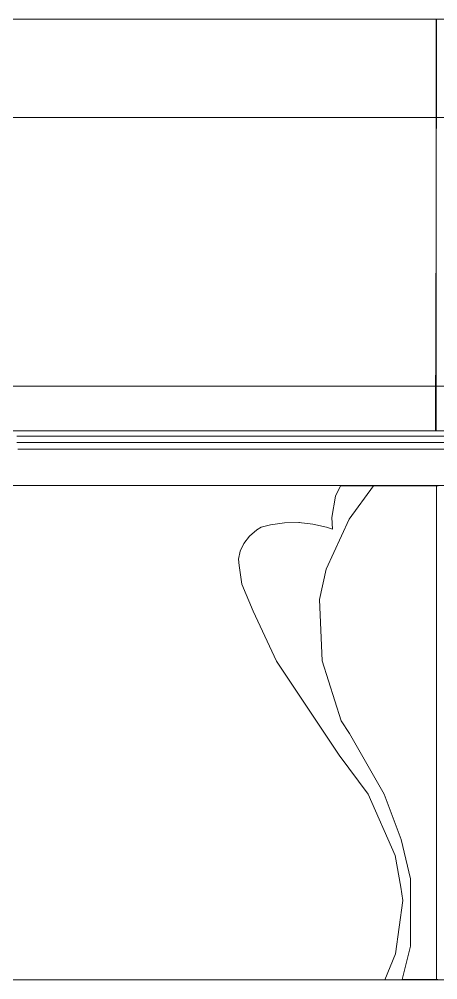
# Model space of a CAD drawing. Header units: millimetres. Extents: x 1177761 to 1329492, y 746793 to 827002.
# Drawn here: x 1193963 to 1194217, y 818865 to 819448 of the extents above; entities that cross this region are included whole.
import ezdxf

# ---------------------------------------------------------------- set-up
doc = ezdxf.new("R2010")
doc.units = ezdxf.units.MM
doc.layers.add('wall', color=5, linetype='Continuous', lineweight=30)

msp = doc.modelspace()

# ---------------------------------------------------------------- linework, layer by layer
at = {"layer": 'wall', "color": 250, "lineweight": 20, "ltscale": 50}
for p, q in [((1194216.03, 819448.15), (1193438.58, 819448.15)), ((1194216.03, 819388.37), (1194216.03, 819448.15)), ((1194216.04, 819448.15), (1194216.04, 819446.82)), ((1194216.18, 819448.15), (1194216.1, 819448.15)), ((1194216.1, 819448.15), (1194216.1, 819446.77)), ((1194216.18, 819388.37), (1194216.18, 819448.15)), ((1194999.16, 819448.15), (1194216.18, 819448.15)), ((1194216.03, 819425.61), (1194216.18, 819426.72)), ((1194216.03, 819388.37), (1193438.58, 819388.37)), ((1194216.04, 819374.94), (1194216.03, 819388.37)), ((1194216.09, 819374.94), (1194216.18, 819388.37)), ((1194999.16, 819388.37), (1194216.18, 819388.37)), ((1194216.02, 819355.91), (1194216.09, 819374.94)), ((1194216.06, 819355.91), (1194216.04, 819374.94)), ((1194215.97, 819332.65), (1194216.02, 819355.91)), ((1194216.06, 819332.65), (1194216.06, 819355.91)), ((1194215.95, 819306.85), (1194215.97, 819332.65)), ((1194216.07, 819306.85), (1194216.06, 819332.65)), ((1194215.93, 819281.1), (1194215.95, 819306.85)), ((1194216.07, 819281.1), (1194216.07, 819306.85)), ((1194215.88, 819257.87), (1194215.93, 819281.1)), ((1194216.08, 819257.87), (1194216.07, 819281.1)), ((1194215.81, 819238.83), (1194215.88, 819257.87)), ((1194216.09, 819238.83), (1194216.08, 819257.87)), ((1194215.72, 819225.38), (1194215.81, 819238.83)), ((1194216.11, 819225.38), (1194216.09, 819238.83)), ((1194215.72, 819225.33), (1193469.8, 819225.33)), ((1194215.72, 819198.15), (1194215.72, 819225.33)), ((1194967.55, 819225.33), (1194215.72, 819225.33)), ((1194216.11, 819198.15), (1194216.11, 819225.33)), ((1194216.11, 819198.15), (1193469.8, 819198.15)), ((1194967.55, 819198.15), (1194215.72, 819198.15)), ((1194216.14, 819198.15), (1194216.11, 819198.15)), ((1193961.73, 819194.96), (1194012.48, 819194.96)), ((1193961.73, 819191.01), (1194012.48, 819191.01)), ((1194012.48, 819194.96), (1194063.32, 819194.96)), ((1194012.48, 819191.01), (1194063.32, 819191.01)), ((1194063.32, 819194.96), (1194114.23, 819194.96)), ((1194063.32, 819191.01), (1194114.23, 819191.01)), ((1194114.23, 819194.96), (1194165.17, 819194.96)), ((1194114.23, 819191.01), (1194165.17, 819191.01)), ((1194165.17, 819194.96), (1194216.14, 819194.96)), ((1194165.17, 819191.01), (1194216.14, 819191.01)), ((1194216.14, 819194.96), (1194267.11, 819194.96)), ((1194216.14, 819191.01), (1194267.11, 819191.01)), ((1193962.21, 819187.06), (1194012.87, 819187.06)), ((1194012.87, 819187.06), (1194063.61, 819187.06)), ((1194063.61, 819187.06), (1194114.42, 819187.06)), ((1194114.42, 819187.06), (1194165.27, 819187.06)), ((1194165.27, 819187.06), (1194216.14, 819187.06)), ((1194216.14, 819187.06), (1194267.01, 819187.06)), ((1193913.68, 819164.96), (1193963.9, 819164.96)), ((1193963.9, 819164.96), (1194014.22, 819164.96)), ((1194014.22, 819164.96), (1194064.63, 819164.96)), ((1194064.63, 819164.96), (1194115.1, 819164.96)), ((1194115.1, 819164.96), (1194165.61, 819164.96)), ((1194157.92, 819164.83), (1194155.03, 819158.53)), ((1194177.94, 819164.83), (1194157.92, 819164.83)), ((1194177.94, 819164.83), (1194163.19, 819144.56)), ((1194165.61, 819164.96), (1194216.14, 819164.96)), ((1194216.33, 819164.83), (1194177.94, 819164.83)), ((1194216.14, 819164.96), (1194266.67, 819164.96)), ((1194217.34, 819164.83), (1194216.33, 819164.83)), ((1194216.33, 818864.94), (1194216.33, 819164.83)), ((1194155.03, 819158.53), (1194152.65, 819145.46)), ((1194163.19, 819144.56), (1194149.25, 819114.1)), ((1194152.65, 819145.46), (1194153.25, 819138.39)), ((1194107.21, 819138.06), (1194102.71, 819134.14)), ((1194109.94, 819139.73), (1194107.21, 819138.06)), ((1194115.45, 819141.17), (1194109.94, 819139.73)), ((1194123.96, 819142.3), (1194115.45, 819141.17)), ((1194132.64, 819142.44), (1194123.96, 819142.3)), ((1194141.22, 819141.58), (1194132.64, 819142.44)), ((1194133.09, 819142.44), (1194132.64, 819142.44)), ((1194149.44, 819139.76), (1194141.22, 819141.58)), ((1194153.25, 819138.39), (1194149.44, 819139.76)), ((1194102.71, 819134.14), (1194099.31, 819129.77)), ((1194099.31, 819129.77), (1194097.12, 819125.08)), ((1194097.12, 819125.08), (1194096.19, 819120.2)), ((1194096.19, 819120.2), (1194096.53, 819116.38)), ((1194096.53, 819116.38), (1194098.09, 819105.14)), ((1194149.25, 819114.1), (1194145.19, 819095.7)), ((1194098.09, 819105.14), (1194105.09, 819088.7)), ((1194145.19, 819095.7), (1194146.89, 819058.51)), ((1194105.09, 819088.7), (1194119.1, 819058.36)), ((1194119.1, 819058.36), (1194157.21, 819001.27)), ((1194146.89, 819058.51), (1194158.36, 819022.09)), ((1194158.36, 819022.09), (1194163.43, 819014.36)), ((1194163.43, 819014.36), (1194184.47, 818977.56)), ((1194157.21, 819001.27), (1194174.82, 818977.62)), ((1194174.82, 818977.62), (1194191.26, 818940.32)), ((1194184.47, 818977.56), (1194194.72, 818950.04)), ((1194194.72, 818950.04), (1194200.56, 818926.11)), ((1194191.26, 818940.32), (1194194.58, 818921.02)), ((1194200.56, 818926.11), (1194200.4, 818885.24)), ((1194194.58, 818921.02), (1194195.89, 818912.92)), ((1194195.89, 818912.92), (1194191.43, 818880.52)), ((1194191.43, 818880.52), (1194184.97, 818864.83)), ((1194200.4, 818885.24), (1194195.35, 818865.08)), ((1193958.77, 818864.83), (1194010.13, 818864.83)), ((1194010.13, 818864.83), (1194061.57, 818864.83)), ((1194061.57, 818864.83), (1194113.07, 818864.83)), ((1194113.07, 818864.83), (1194164.61, 818864.83)), ((1194164.61, 818864.83), (1194216.17, 818864.83)), ((1194184.97, 818864.83), (1194216.33, 818864.94)), ((1194195.35, 818865.08), (1194216.33, 818864.94)), ((1194216.17, 818864.83), (1194267.73, 818864.83)), ((1194217, 818864.94), (1194216.33, 818864.94))]:
    msp.add_line(p, q, dxfattribs=at)

doc.saveas('drawing.dxf')
